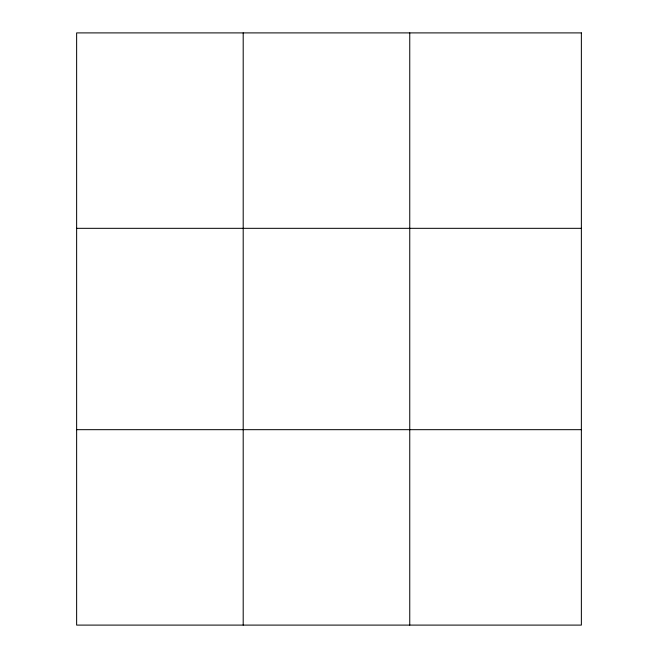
<?xml version="1.0" encoding="UTF-8"?>
<svg xmlns="http://www.w3.org/2000/svg" width="658" height="658" viewBox="0 0 658 658"><rect width="100%" height="100%" fill="white"/><g stroke="black" fill="none" stroke-linecap="round" stroke-linejoin="round"><path stroke-width="0.99" d="M243.197 625.1L243.197 32.9M409.753 625.1L409.753 32.9M76.632 228.326L581.368 228.326M76.632 429.674L581.368 429.674M581.368 32.9L581.368 625.1L76.632 625.1L76.632 32.9L581.368 32.9"/></g></svg>
